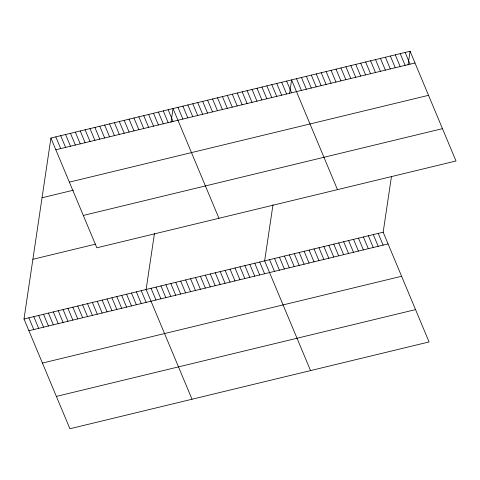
<?xml version="1.0" encoding="UTF-8"?>
<svg xmlns="http://www.w3.org/2000/svg" width="480" height="480" viewBox="0 0 480 480"><rect width="100%" height="100%" fill="white"/><g stroke="black" fill="none" stroke-linecap="round" stroke-linejoin="round"><path stroke-width="0.72" d="M391.434 176.67L383.166 232.2L429.078 341.946L69.906 428.748L24 319.008L50.922 138.054L410.094 51.252L456 160.992L96.834 247.8L50.922 138.054M154.47 233.364L146.118 289.494L192.024 399.234M171 122.274L173.04 108.54L218.946 218.286M272.994 204.714L264.642 260.85L310.548 370.59M289.524 93.63L291.57 79.896L337.476 189.642M408.048 64.986L410.094 51.252M55.824 149.772L414.996 62.97M69.36 182.124L428.526 95.322M42.042 197.766L73.44 190.176M83.298 215.448L442.47 128.646M32.886 259.29L95.688 244.116M24 319.008L383.166 232.2M28.902 330.726L388.074 243.924M42.432 363.072L401.604 276.27M56.376 396.402L415.542 309.6M405.156 52.446L410.058 64.164M400.218 53.64L405.12 65.358M395.28 54.834L400.182 66.552M390.336 56.028L395.244 67.746M385.398 57.216L390.306 68.94M380.46 58.41L385.362 70.134M375.522 59.604L380.424 71.328M370.584 60.798L375.486 72.522M365.646 61.992L370.548 73.716M360.708 63.186L365.61 74.904M355.77 64.38L360.672 76.098M350.832 65.574L355.734 77.292M345.894 66.768L350.796 78.486M340.956 67.962L345.858 79.68M336.012 69.156L340.92 80.874M331.074 70.35L335.976 82.068M326.136 71.544L331.038 83.262M321.198 72.732L326.1 84.456M316.26 73.926L321.162 85.65M378.228 233.394L383.13 245.118M311.322 75.12L316.224 86.844M373.29 234.588L378.192 246.312M306.384 76.314L311.286 88.038M368.352 235.782L373.254 247.506M301.446 77.508L306.348 89.232M363.414 236.976L368.316 248.7M296.508 78.702L301.41 90.42M358.476 238.17L363.378 249.888M353.538 239.364L358.44 251.082M286.626 81.09L291.534 92.808M348.6 240.558L353.502 252.276M281.688 82.284L286.596 94.002M343.662 241.752L348.564 253.47M276.75 83.478L281.652 95.196M338.724 242.946L343.626 254.664M271.812 84.672L276.714 96.39M333.786 244.14L338.688 255.858M266.874 85.866L271.776 97.584M328.842 245.334L333.75 257.052M261.936 87.06L266.838 98.778M323.904 246.528L328.806 258.246M256.998 88.248L261.9 99.972M318.966 247.716L323.868 259.44M252.06 89.442L256.962 101.166M314.028 248.91L318.93 260.634M247.122 90.636L252.024 102.36M309.09 250.104L313.992 261.828M242.184 91.83L247.086 103.554M304.152 251.298L309.054 263.022M237.246 93.024L242.148 104.742M299.214 252.492L304.116 264.216M232.302 94.218L237.21 105.936M294.276 253.686L299.178 265.404M227.364 95.412L232.266 107.13M289.338 254.88L294.24 266.598M222.426 96.606L227.328 108.324M284.4 256.074L289.302 267.792M217.488 97.8L222.39 109.518M279.456 257.268L284.364 268.986M212.55 98.994L217.452 110.712M274.518 258.462L279.42 270.18M207.612 100.188L212.514 111.906M269.58 259.656L274.482 271.374M202.674 101.382L207.576 113.1M197.736 102.576L202.638 114.294M259.704 262.044L264.606 273.762M192.798 103.764L197.7 115.488M254.766 263.232L259.668 274.956M187.86 104.958L192.762 116.682M249.828 264.426L254.73 276.15M182.916 106.152L187.824 117.876M244.89 265.62L249.792 277.344M177.978 107.346L182.88 119.07M239.952 266.814L244.854 278.538M235.014 268.008L239.916 279.726M168.156 109.722L173.058 121.44M230.076 269.202L234.978 280.92M163.272 110.904L168.174 122.622M225.132 270.396L230.04 282.114M158.388 112.08L163.29 123.804M220.194 271.59L225.096 283.308M153.504 113.262L158.406 124.98M215.256 272.784L220.158 284.502M148.62 114.444L153.522 126.162M210.318 273.978L215.22 285.696M143.736 115.626L148.638 127.344M205.38 275.172L210.282 286.89M138.846 116.802L143.754 128.526M200.442 276.366L205.344 288.084M133.962 117.984L138.864 129.702M195.504 277.56L200.406 289.278M129.078 119.166L133.98 130.884M190.566 278.748L195.468 290.472M124.194 120.348L129.096 132.066M119.31 121.524L124.212 133.248M185.628 279.942L190.53 291.666M114.426 122.706L119.328 134.424M180.69 281.136L185.592 292.86M109.542 123.888L114.444 135.606M175.746 282.33L180.654 294.054M104.658 125.07L109.56 136.788M170.808 283.524L175.71 295.242M99.774 126.246L104.676 137.97M165.87 284.718L170.772 296.436M94.884 127.428L99.792 139.152M160.932 285.912L165.834 297.63M90 128.61L94.902 140.328M155.994 287.106L160.896 298.824M85.116 129.792L90.018 141.51M151.056 288.3L155.958 300.018M80.232 130.968L85.134 142.692M75.348 132.15L80.25 143.874M141.234 290.67L146.136 302.394M70.464 133.332L75.366 145.05M136.35 291.852L141.252 303.576M65.58 134.514L70.482 146.232M131.466 293.034L136.368 304.752M60.696 135.69L65.598 147.414M126.576 294.216L131.484 305.934M55.812 136.872L60.714 148.596M121.692 295.392L126.594 307.116M116.808 296.574L121.71 308.298M111.924 297.756L116.826 309.474M107.04 298.938L111.942 310.656M102.156 300.114L107.058 311.838M97.272 301.296L102.174 313.02M92.388 302.478L97.29 314.196M87.504 303.66L92.406 315.378M82.614 304.842L87.516 316.56M77.73 306.018L82.632 317.742M72.846 307.2L77.748 318.918M67.962 308.382L72.864 320.1M63.078 309.564L67.98 321.282M58.194 310.74L63.096 322.464M53.31 311.922L58.212 323.64M48.426 313.104L53.328 324.822M43.536 314.286L48.444 326.004M38.652 315.462L43.554 327.186M33.768 316.644L38.67 328.362M28.884 317.826L33.786 329.544"/></g></svg>
